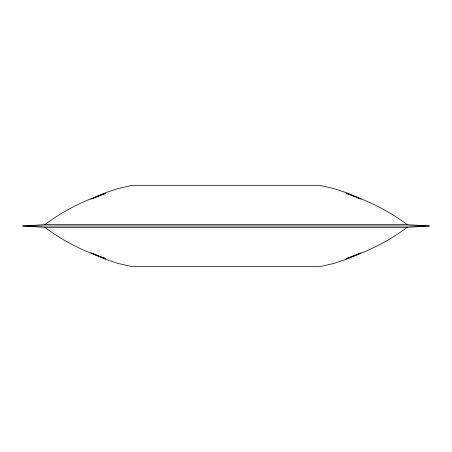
<?xml version="1.0" encoding="UTF-8"?>
<svg xmlns="http://www.w3.org/2000/svg" width="452" height="452" viewBox="0 0 452 452"><rect width="100%" height="100%" fill="white"/><g stroke="black" fill="none" stroke-linecap="round" stroke-linejoin="round"><path stroke-width="0.68" d="M44.872 224.644L407.128 224.644L429.4 226L407.128 227.356L44.872 227.356L22.6 226L44.872 224.644C63.212 210.807 84.004 200.479 105.808 193.332L92.129 198.733M407.128 227.356C388.788 241.193 367.996 251.521 346.192 258.668L359.871 253.267M90.795 199.225L103.847 193.332L117.972 188.591L132.436 185.32L319.564 185.32L334.028 188.591L348.153 193.332L361.204 199.225M361.204 252.775L348.153 258.668L334.028 263.409L319.564 266.68L132.436 266.68L117.972 263.409L103.847 258.668L90.795 252.775M22.6 226L429.4 226M359.871 198.733L346.192 193.332C367.996 200.479 388.788 210.807 407.128 224.644M92.129 253.267L105.808 258.668C84.004 251.521 63.212 241.193 44.872 227.356"/></g></svg>
